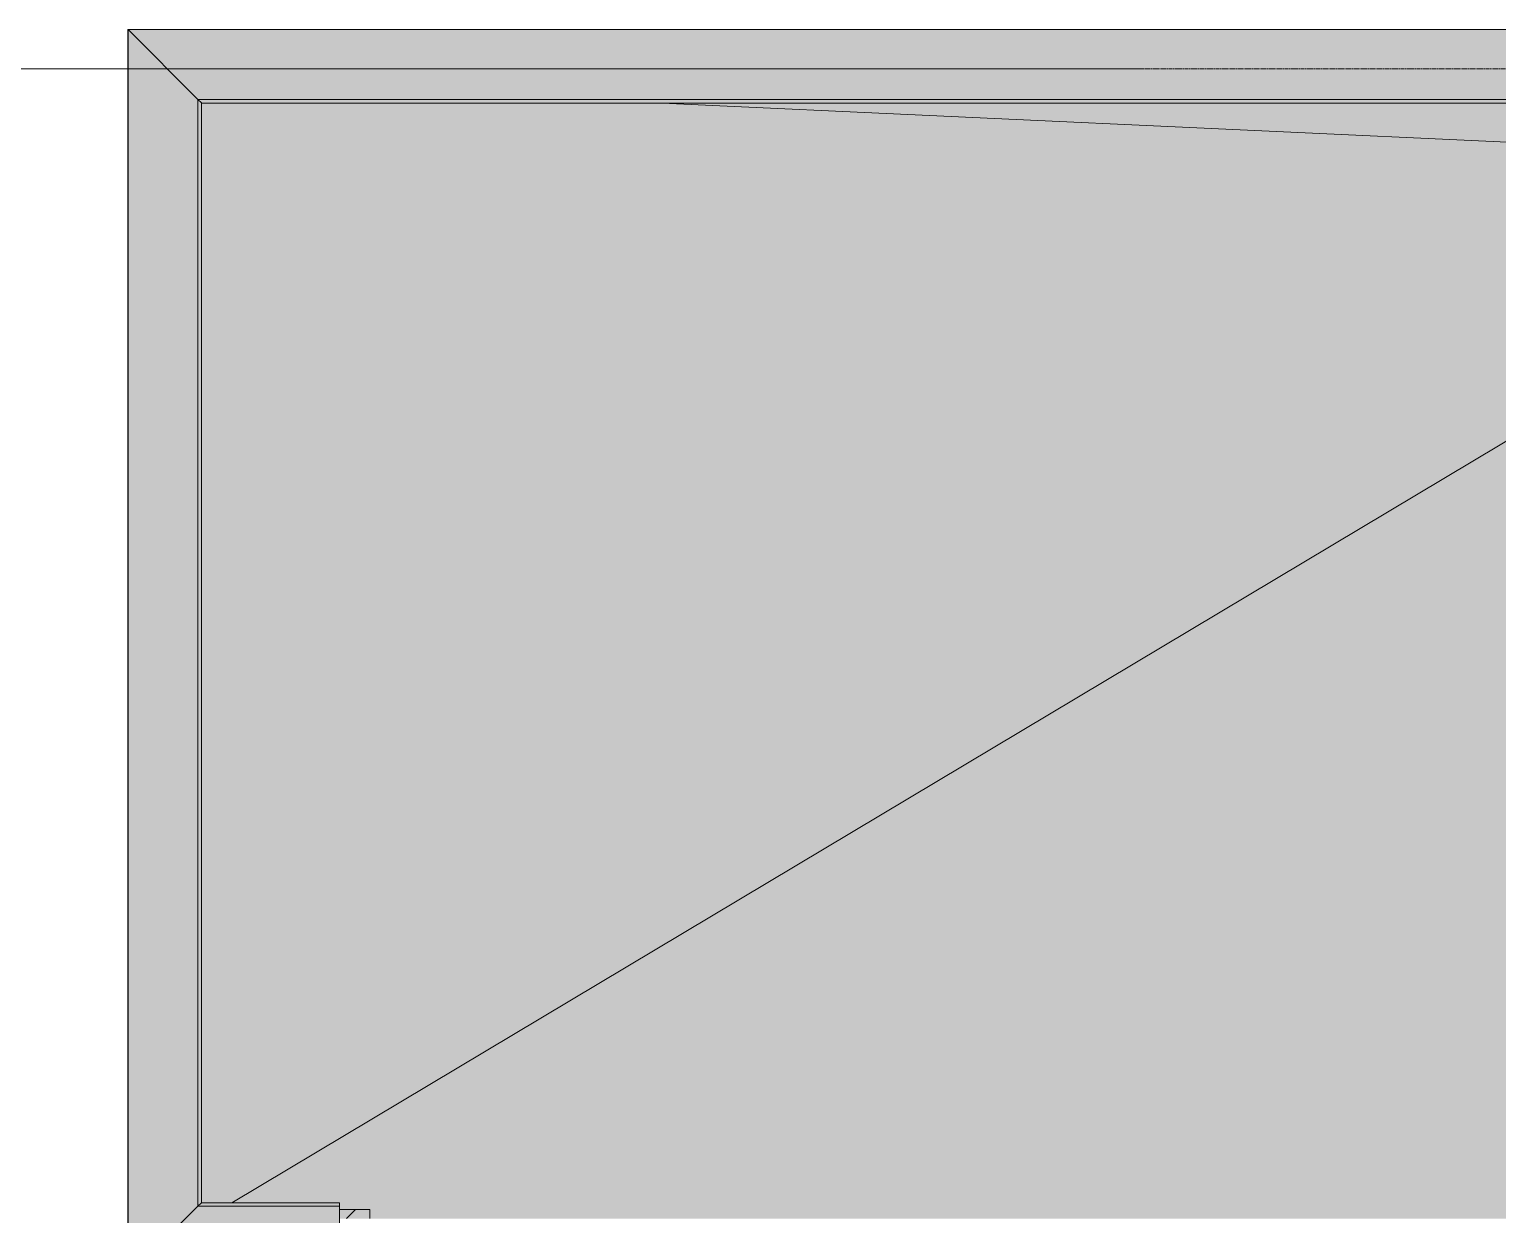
# Model space of a CAD drawing. Header units: millimetres. Extents: x 36059 to 234328, y -8553 to 29000.
# Drawn here: x 103909 to 118778, y 15398 to 27400 of the extents above; entities that cross this region are included whole.
import ezdxf

# ---------------------------------------------------------------- set-up
doc = ezdxf.new("R2010")
doc.units = ezdxf.units.MM
doc.linetypes.add('Осевая', pattern=[31.75, 6.35, -4.7625, 15.875, -4.7625])
for name, color, linetype, lineweight in [('A-DETL-5', 7, 'Continuous', 5), ('A-GENM', 7, 'Continuous', 5), ('I-WALL-4', 7, 'Continuous', 5), ('Оси', 7, 'Continuous', 9), ('Оси-2', 7, 'Осевая', 9)]:
    doc.layers.add(name, color=color, linetype=linetype, lineweight=lineweight)
doc.layers.add('A-DETL-GENF-2', color=7, linetype='Continuous', lineweight=9, true_color=0xc0c0c0, transparency=0.4)
for name, color, linetype, lineweight, true_color in [('A-FLOR-1', 7, 'Continuous', 5, 0xb7b7b7), ('A-GENM-1', 7, 'Continuous', 5, 0x737373), ('I-WALL-3', 7, 'Continuous', 5, 0x737373)]:
    doc.layers.add(name, color=color, linetype=linetype, lineweight=lineweight, true_color=true_color)

# ---------------------------------------------------------------- blocks, each defined once
blk = doc.blocks.new('парапет1 - парапет-18629556-3_10_2_птичка')
at = {"layer": 'A-GENM'}
for p, q in [((-2411, 27400), (33928, 27400)), ((-2411, 14773), (-2411, 27400))]:
    blk.add_line(p, q, dxfattribs=at)
at = {"layer": 'A-GENM-1'}
for p, q in [((-2409, 27398), (-1702, 26691)), ((33219, 26691), (-1702, 26691)), ((-1702, 26691), (-1666, 26655)), ((-1702, 26691), (-1702, 15482)), ((-1665, 26654), (33182, 26654)), ((-1665, 15519), (-1665, 26654)), ((-2409, 14775), (-1702, 15482)), ((-1702, 15482), (-1666, 15518)), ((-1702, 15482), (-268, 15482)), ((-268, 15519), (-1665, 15519)), ((-268, 15519), (-268, 15518)), ((-268, 15518), (-268, 15482)), ((-268, 15482), (-268, 14775))]:
    blk.add_line(p, q, dxfattribs=at)
for points in [[(-1666, 26655), (-1665, 26654), (-1665, 26654), (-1665, 26654), (-1665, 26654)], [(-1666, 15518), (-1665, 15519), (-1665, 15519), (-1665, 15519), (-1665, 15519)]]:
    blk.add_open_spline(points, degree=3, dxfattribs=at)

msp = doc.modelspace()

# ---------------------------------------------------------------- hatches: boundary and pattern name
at = {"layer": 'A-DETL-GENF-2'}
msp.add_hatch(color=256, dxfattribs=at).paths.add_polyline_path([(106390.1, 14774.9), (107049.9, 14774.9), (107049.9, 15358), (146077.9, 15358), (146077.9, 23888.3), (141246, 23888.3), (141246, 27398.1), (104908.8, 27398.1), (104908.8, 14774.9), (105924, 14774.9)])
at = {"layer": 'I-WALL-4'}
h = msp.add_hatch(dxfattribs=at)
h.set_pattern_fill('FP_109', color=256, style=0, pattern_type=2)
h.set_pattern_definition([(45, (107317.9, 0), (-353.553, 353.553), []), (135, (107317.9, 0), (-353.553, -353.553), [])])
h.paths.add_polyline_path([(107357.9, 15358), (107357.9, 15450), (107049.9, 15450), (107049.9, 15358), (107322.3, 15358)])

# ---------------------------------------------------------------- linework, layer by layer
at = {"layer": 'A-DETL-5'}
for p, q in [((141246, 27398.1), (104908.8, 27398.1)), ((104908.8, 27398.1), (104908.8, 14774.9))]:
    msp.add_line(p, q, dxfattribs=at)
at = {"layer": 'A-FLOR-1'}
for p, q in [((121627.9, 26130), (110318.2, 26653.6)), ((105959.8, 15518.4), (121627.9, 24880))]:
    msp.add_line(p, q, dxfattribs=at)
at = {"layer": 'I-WALL-3'}
for p, q in [((107357.9, 15450), (107049.9, 15450)), ((107357.9, 15358), (107357.9, 15450))]:
    msp.add_line(p, q, dxfattribs=at)
at = {"layer": 'Оси'}
msp.add_line((102693.6, 27000), (115193.6, 27000), dxfattribs=at)
at = {"layer": 'Оси-2'}
msp.add_line((115193.6, 27000), (128727.9, 27000), dxfattribs=at)

# ---------------------------------------------------------------- block references
at = {"layer": 'A-GENM'}
msp.add_blockref('парапет1 - парапет-18629556-3_10_2_птичка', (107317.9, 0), dxfattribs=at)

doc.saveas('drawing.dxf')
